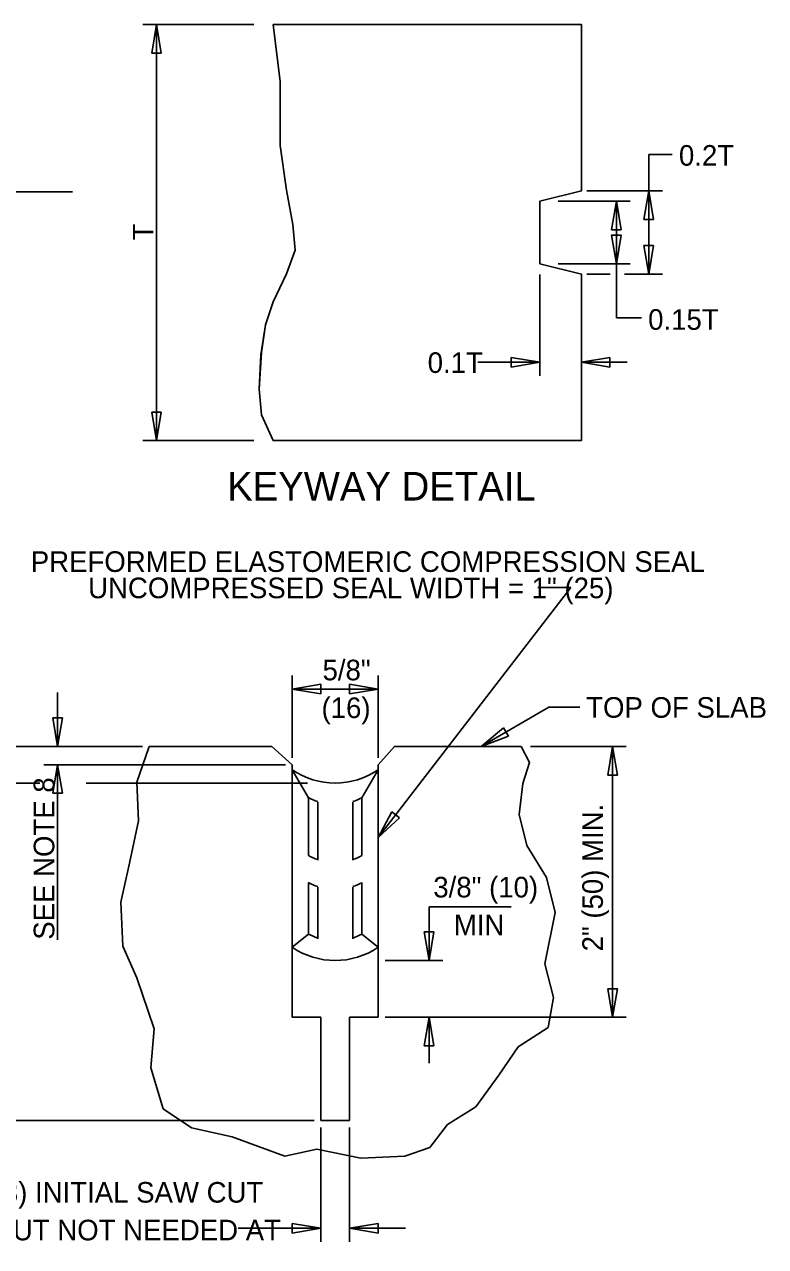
# Model space of a CAD drawing. Extents: x 2.2 to 16.4, y 0.2 to 10.2.
# Drawn here: x 13.04 to 16.28, y 4.57 to 9.9 of the extents above; entities that cross this region are included whole.
import ezdxf

# ---------------------------------------------------------------- set-up
doc = ezdxf.new("R2010")
doc.units = 0
for name, color, linetype in [('SD_P_Center Lines', 7, 'Continuous'), ('SD_P_Dimension Lines', 7, 'Continuous'), ('SD_P_Dimension Text', 7, 'Continuous'), ('SD_P_Prop Object Lines', 7, 'Continuous'), ('SD_P_Shading', 7, 'Continuous'), ('SD_P_Subtitles', 7, 'Continuous')]:
    doc.layers.add(name, color=color, linetype=linetype)

msp = doc.modelspace()

# ---------------------------------------------------------------- linework, layer by layer
at = {"layer": 'SD_P_Center Lines'}
msp.add_line((8.2687, 9.172), (13.2527, 9.172), dxfattribs=at)
at = {"layer": 'SD_P_Dimension Lines'}
for p, q in [((14.0445, 9.9022), (13.5595, 9.9022)), ((13.6195, 9.9022), (13.5985, 9.7772)), ((13.6195, 9.9022), (13.6195, 8.085)), ((13.6405, 9.7772), (13.6195, 9.9022)), ((13.5985, 9.7772), (13.6405, 9.7772)), ((15.7683, 9.1753), (15.7683, 9.3341)), ((15.7683, 9.3341), (15.8708, 9.3341)), ((15.3722, 9.1299), (15.6871, 9.1299)), ((15.4971, 9.1753), (15.8283, 9.1753)), ((15.6271, 9.1299), (15.6061, 9.0049)), ((15.6271, 8.8573), (15.6271, 9.1299)), ((15.6481, 9.0049), (15.6271, 9.1299)), ((15.7683, 9.1753), (15.7473, 9.0503)), ((15.7683, 9.1753), (15.7683, 8.8119)), ((15.7893, 9.0503), (15.7683, 9.1753)), ((15.7473, 9.0503), (15.7893, 9.0503)), ((15.6061, 9.0049), (15.6481, 9.0049)), ((15.6061, 8.9823), (15.6271, 8.8573)), ((15.6481, 8.9823), (15.6061, 8.9823)), ((15.6271, 8.8573), (15.6481, 8.9823)), ((15.7473, 8.9369), (15.7683, 8.8119)), ((15.7893, 8.9369), (15.7473, 8.9369)), ((15.7683, 8.8119), (15.7893, 8.9369)), ((15.2922, 8.811), (15.2922, 8.3673)), ((15.3722, 8.8573), (15.6871, 8.8573)), ((15.4971, 8.8119), (15.5993, 8.8119)), ((15.6271, 8.8573), (15.6271, 8.621)), ((15.6627, 8.8119), (15.8283, 8.8119)), ((15.6271, 8.621), (15.7369, 8.621)), ((15.2922, 8.4273), (15.1672, 8.4483)), ((15.1672, 8.4483), (15.1672, 8.4063)), ((15.5989, 8.4483), (15.4739, 8.4273)), ((15.5989, 8.4063), (15.5989, 8.4483)), ((15.0219, 8.4273), (15.2922, 8.4273)), ((15.1672, 8.4063), (15.2922, 8.4273)), ((15.4739, 8.4273), (15.6735, 8.4273)), ((15.4739, 8.4273), (15.5989, 8.4063)), ((13.5985, 8.21), (13.6195, 8.085)), ((13.6405, 8.21), (13.5985, 8.21)), ((13.6195, 8.085), (13.6405, 8.21)), ((14.0445, 8.085), (13.5595, 8.085)), ((14.587, 6.3516), (15.4278, 7.4443)), ((15.2839, 7.4443), (15.4278, 7.4443)), ((14.212, 6.7), (14.212, 7.06)), ((14.587, 6.7), (14.587, 7.06)), ((14.337, 7.021), (14.212, 7)), ((14.587, 7), (14.212, 7)), ((14.212, 7), (14.337, 6.979)), ((14.337, 6.979), (14.337, 7.021)), ((14.587, 7), (14.462, 7.021)), ((14.462, 7.021), (14.462, 6.979)), ((14.462, 6.979), (14.587, 7)), ((13.188, 6.985), (13.188, 6.75)), ((15.332, 6.921), (15.037, 6.75)), ((15.467, 6.921), (15.332, 6.921)), ((13.167, 6.875), (13.188, 6.75)), ((13.209, 6.875), (13.167, 6.875)), ((13.188, 6.75), (13.209, 6.875)), ((15.1346, 6.8308), (15.037, 6.75)), ((15.1556, 6.7945), (15.1346, 6.8308)), ((15.037, 6.75), (15.1556, 6.7945)), ((12.628, 6.75), (13.558, 6.75)), ((15.2515, 6.75), (15.67, 6.75)), ((15.61, 6.75), (15.589, 6.625)), ((15.61, 5.567), (15.61, 6.75)), ((15.631, 6.625), (15.61, 6.75)), ((13.128, 6.67), (14.182, 6.67)), ((13.188, 6.67), (13.167, 6.545)), ((13.188, 6.67), (13.188, 5.9058)), ((13.209, 6.545), (13.188, 6.67)), ((15.589, 6.625), (15.631, 6.625)), ((13.11, 6.59), (12.878, 6.59)), ((14.279, 6.59), (13.312, 6.59)), ((13.167, 6.545), (13.209, 6.545)), ((14.6466, 6.4638), (14.587, 6.352)), ((14.6799, 6.4382), (14.6466, 6.4638)), ((14.587, 6.352), (14.6799, 6.4382)), ((14.8093, 6.0493), (14.8093, 5.815)), ((15.168, 6.0493), (14.8093, 6.0493)), ((14.7883, 5.94), (14.8093, 5.815)), ((14.8303, 5.94), (14.7883, 5.94)), ((14.8093, 5.815), (14.8303, 5.94)), ((14.8693, 5.815), (14.617, 5.815)), ((15.589, 5.692), (15.61, 5.567)), ((15.631, 5.692), (15.589, 5.692)), ((15.61, 5.567), (15.631, 5.692)), ((14.617, 5.567), (15.67, 5.567)), ((14.8093, 5.567), (14.7883, 5.442)), ((14.8303, 5.442), (14.8093, 5.567)), ((14.8093, 5.567), (14.8093, 5.367)), ((14.7883, 5.442), (14.8303, 5.442)), ((12.628, 5.116), (14.307, 5.116)), ((14.337, 4.586), (14.337, 5.086)), ((14.462, 4.586), (14.462, 5.086)), ((13.976, 4.646), (14.337, 4.646)), ((14.337, 4.646), (14.212, 4.667)), ((14.212, 4.667), (14.212, 4.625)), ((14.212, 4.625), (14.337, 4.646)), ((14.587, 4.667), (14.462, 4.646)), ((14.462, 4.646), (14.707, 4.646)), ((14.462, 4.646), (14.587, 4.625)), ((14.587, 4.625), (14.587, 4.667))]:
    msp.add_line(p, q, dxfattribs=at)
at = {"layer": 'SD_P_Prop Object Lines'}
for p, q in [((14.129, 9.9022), (14.1597, 9.6535)), ((15.4739, 9.9022), (14.129, 9.9022)), ((15.4739, 9.9022), (15.4739, 9.1753)), ((14.1597, 9.6535), (14.1597, 9.4403)), ((14.1597, 9.4403), (14.1597, 9.374)), ((14.1597, 9.374), (14.1872, 9.1786)), ((14.1872, 9.1786), (14.2147, 9.0284)), ((15.2922, 9.1299), (15.4739, 9.1753)), ((15.2922, 8.8573), (15.2922, 9.1299)), ((14.2147, 9.0284), (14.2243, 8.9169)), ((14.2243, 8.9169), (14.1872, 8.8135)), ((15.2922, 8.8573), (15.4739, 8.8119)), ((15.4739, 8.8119), (15.4739, 8.085)), ((14.129, 8.6908), (14.0951, 8.5906)), ((14.0951, 8.5906), (14.0774, 8.4695)), ((14.0774, 8.4695), (14.0677, 8.3095)), ((14.0677, 8.3095), (14.0774, 8.1981)), ((14.0774, 8.1981), (14.129, 8.085)), ((15.4739, 8.085), (14.129, 8.085)), ((14.123, 6.75), (13.588, 6.75)), ((14.123, 6.75), (14.212, 6.67)), ((14.587, 6.67), (14.658, 6.75)), ((15.211, 6.75), (14.658, 6.75)), ((14.212, 6.67), (14.212, 5.567)), ((14.587, 6.67), (14.587, 5.567)), ((14.283, 6.526), (14.283, 6.273)), ((14.516, 6.526), (14.516, 6.273)), ((14.323, 6.506), (14.323, 6.253)), ((14.476, 6.506), (14.476, 6.253)), ((14.283, 6.155), (14.283, 5.93)), ((14.516, 6.155), (14.516, 5.93)), ((14.323, 6.135), (14.323, 5.91)), ((14.476, 6.135), (14.476, 5.91)), ((14.337, 5.567), (14.212, 5.567)), ((14.337, 5.567), (14.337, 5.116)), ((14.462, 5.567), (14.462, 5.116)), ((14.587, 5.567), (14.462, 5.567)), ((14.462, 5.116), (14.337, 5.116))]:
    msp.add_line(p, q, dxfattribs=at)
for points in [[(14.1872, 8.8135), (14.129, 8.6908), (14.129, 8.6908)], [(13.588, 6.75), (13.533, 6.594), (13.541, 6.425), (13.502, 6.24), (13.464, 6.07), (13.472, 5.878)], [(15.322, 6.178), (15.236, 6.317), (15.202, 6.453), (15.218, 6.588), (15.248, 6.68), (15.211, 6.75)], [(15.329, 5.523), (15.352, 5.654), (15.314, 5.8), (15.36, 6.024), (15.322, 6.178)], [(13.472, 5.878), (13.533, 5.739), (13.61, 5.516), (13.595, 5.346), (13.649, 5.168)], [(14.812, 4.999), (14.89, 5.099), (15.013, 5.176), (15.113, 5.315), (15.198, 5.438), (15.329, 5.523)], [(13.649, 5.168), (13.772, 5.084), (13.95, 5.045), (14.18, 4.96)], [(14.18, 4.96), (14.32, 4.991), (14.512, 4.952), (14.704, 4.96), (14.812, 4.999)]]:
    msp.add_lwpolyline(points, dxfattribs=at)
for centre, radius, start, end in [((14.3995, 6.9221), 0.3321, 235.6226, 304.3774), ((14.4207, 6.7926), 0.3, 242.6772, 250.9939), ((14.3787, 6.7926), 0.3, 288.925, 297.2365), ((14.4207, 6.5396), 0.3, 242.6772, 250.9939), ((14.3787, 6.5396), 0.3, 288.925, 297.2365), ((14.4207, 6.4216), 0.3, 242.6772, 250.9939), ((14.3787, 6.4216), 0.3, 288.925, 297.2365), ((14.4207, 6.1966), 0.3, 242.6772, 250.9939), ((14.3787, 6.1966), 0.3, 288.925, 297.2365), ((14.3995, 6.1471), 0.3321, 235.6226, 304.3774)]:
    msp.add_arc(centre, radius, start, end, dxfattribs=at)
at = {"layer": 'SD_P_Shading'}
for p, q in [((14.123, 6.75), (13.588, 6.75)), ((14.212, 6.67), (14.123, 6.75)), ((14.658, 6.75), (14.587, 6.67)), ((15.211, 6.75), (14.658, 6.75)), ((14.212, 5.567), (14.212, 6.67)), ((14.212, 5.873), (14.212, 6.648)), ((14.212, 6.648), (14.283, 6.526)), ((14.283, 6.526), (14.212, 6.648)), ((14.587, 6.648), (14.516, 6.526)), ((14.516, 6.526), (14.587, 6.648)), ((14.587, 6.67), (14.587, 5.567)), ((14.587, 6.648), (14.587, 6.261)), ((14.283, 6.526), (14.283, 6.273)), ((14.516, 6.273), (14.516, 6.526)), ((14.323, 6.253), (14.323, 6.506)), ((14.476, 6.506), (14.476, 6.253)), ((14.587, 6.261), (14.587, 5.873)), ((14.283, 6.155), (14.283, 5.93)), ((14.516, 5.93), (14.516, 6.155)), ((14.323, 5.91), (14.323, 6.135)), ((14.476, 6.135), (14.476, 5.91)), ((14.212, 5.873), (14.283, 5.93)), ((14.283, 5.93), (14.212, 5.873)), ((14.587, 5.873), (14.516, 5.93)), ((14.516, 5.93), (14.587, 5.873)), ((14.337, 5.567), (14.212, 5.567)), ((14.337, 5.116), (14.337, 5.567)), ((14.587, 5.567), (14.462, 5.567)), ((14.462, 5.567), (14.462, 5.116)), ((14.462, 5.116), (14.337, 5.116))]:
    msp.add_line(p, q, dxfattribs=at)
msp.add_lwpolyline([(14.129, 9.9022), (15.4739, 9.9022), (15.4739, 9.1753), (15.2922, 9.1299), (15.2922, 8.8573), (15.4739, 8.8119), (15.4739, 8.085), (14.129, 8.085), (14.0774, 8.1981), (14.0677, 8.3095), (14.0753, 8.459), (14.0951, 8.5906), (14.129, 8.6908), (14.1872, 8.8135), (14.2243, 8.9169), (14.2147, 9.0284), (14.1872, 9.1786), (14.1597, 9.374), (14.1597, 9.4403), (14.1597, 9.6535)], close=True, dxfattribs=at)
for points in [[(13.588, 6.75), (13.533, 6.594), (13.541, 6.425), (13.502, 6.24), (13.464, 6.07), (13.472, 5.878)], [(15.322, 6.178), (15.236, 6.317), (15.202, 6.453), (15.218, 6.588), (15.248, 6.68), (15.211, 6.75)], [(15.329, 5.523), (15.352, 5.654), (15.314, 5.8), (15.36, 6.024), (15.322, 6.178)], [(13.472, 5.878), (13.533, 5.739), (13.61, 5.516), (13.595, 5.346), (13.649, 5.168)], [(14.812, 4.999), (14.89, 5.099), (15.013, 5.176), (15.113, 5.315), (15.198, 5.438), (15.329, 5.523)], [(13.649, 5.168), (13.772, 5.084), (13.95, 5.045), (14.18, 4.96)], [(14.18, 4.96), (14.32, 4.991), (14.512, 4.952), (14.704, 4.96), (14.812, 4.999)]]:
    msp.add_lwpolyline(points, dxfattribs=at)
for centre, radius, start, end in [((14.3995, 6.9221), 0.3321, 235.6226, 304.3774), ((14.4207, 6.7926), 0.3, 242.6772, 250.9939), ((14.3787, 6.7926), 0.3, 288.925, 297.2365), ((14.4207, 6.5396), 0.3, 242.6772, 250.9939), ((14.3787, 6.5396), 0.3, 288.925, 297.2365), ((14.4207, 6.4216), 0.3, 242.6772, 250.9939), ((14.3787, 6.4216), 0.3, 288.925, 297.2365), ((14.4207, 6.1966), 0.3, 242.6772, 250.9939), ((14.3787, 6.1966), 0.3, 288.925, 297.2365), ((14.3995, 6.1471), 0.3321, 235.6226, 304.3774)]:
    msp.add_arc(centre, radius, start, end, dxfattribs=at)

# ---------------------------------------------------------------- texts
at = {"layer": 'SD_P_Dimension Text'}
for s, height, p in [('0.2T', 0.09, (15.8999, 9.2854)), ('0.15T', 0.09, (15.7654, 8.5689)), ('0.1T', 0.09, (14.8031, 8.3806)), ('PREFORMED ELASTOMERIC COMPRESSION SEAL', 0.089998, (13.0708, 7.5118)), ('UNCOMPRESSED SEAL WIDTH = 1" (25)', 0.089998, (13.321, 7.3969)), ('5/8"', 0.09, (14.3442, 7.0384)), ('(16)', 0.09, (14.3398, 6.8736)), ('TOP OF SLAB', 0.09, (15.495, 6.875)), ('3/8" (10)', 0.09, (14.8277, 6.0903)), ('MIN', 0.09, (14.9173, 5.9255)), ('1/8" (3) INITIAL SAW CUT', 0.089998, (12.6653, 4.7579)), ('(SAWCUT NOT NEEDED AT', 0.089998, (12.5915, 4.5931))]:
    msp.add_text(s, height=height, dxfattribs=at).set_placement(p)
for s, height, p in [('T', 0.09, (13.6063, 8.9593)), ('SEE NOTE 8', 0.09, (13.1736, 5.9058)), ('2" (50) MIN.', 0.089998, (15.5679, 5.8549))]:
    msp.add_text(s, height=height, rotation=90, dxfattribs=at).set_placement(p)
at = {"layer": 'SD_P_Subtitles'}
msp.add_text('KEYWAY DETAIL', height=0.124996, dxfattribs=at).set_placement((13.9278, 7.8235))

doc.saveas('drawing.dxf')
